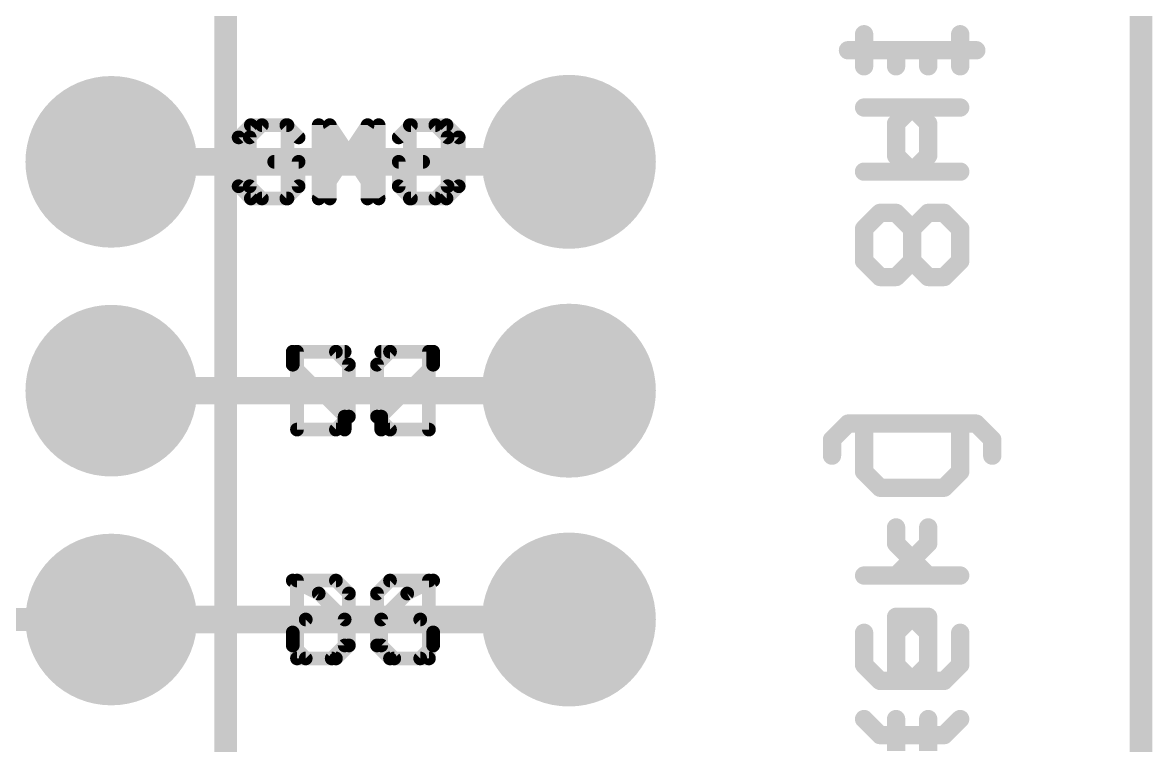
# Model space of a CAD drawing. Extents: x -30 to 77, y -16 to 37.
# Drawn here: x 28.23 to 40.77, y 17.65 to 25.68 of the extents above; entities that cross this region are included whole.
import ezdxf

# ---------------------------------------------------------------- set-up
doc = ezdxf.new("R2010")
doc.units = 0
for name, color, linetype in [('1', 12, 'CONTINUOUS'), ('16', 132, 'CONTINUOUS'), ('17', 110, 'CONTINUOUS'), ('20', 53, 'CONTINUOUS'), ('21', 41, 'CONTINUOUS'), ('22', 40, 'CONTINUOUS')]:
    doc.layers.add(name, color=color, linetype=linetype)

# ---------------------------------------------------------------- blocks, each defined once
blk = doc.blocks.new('ROUNDP')
at = {"const_width": 0.5}
blk.add_lwpolyline([(0, -0.25, 1), (0, 0.25, 1), (0, -0.25)], format="xyb", dxfattribs=at)

msp = doc.modelspace()

# ---------------------------------------------------------------- linework, layer by layer
at = {"layer": '1'}
for points, const_width in [([(40.64, 0), (40.64, 35.56)], 0.254), ([(29.21, 24.13), (34.29, 24.13)], 0.3048), ([(29.21, 24.13), (34.29, 24.13)], 0.3048), ([(29.21, 21.59), (34.29, 21.59)], 0.3048), ([(29.21, 21.59), (34.29, 21.59)], 0.3048), ([(29.21, 19.05), (34.29, 19.05)], 0.3048), ([(29.21, 19.05), (34.29, 19.05)], 0.3048)]:
    msp.add_lwpolyline(points, dxfattribs=dict(at, const_width=const_width))
at = {"layer": '1', "const_width": 0.1524}
for points in [[(29.21, 24.2062, 1), (29.21, 24.0538)], [(29.21, 24.2062, 1), (29.21, 24.0538)], [(34.29, 24.0538, 1), (34.29, 24.2062)], [(34.29, 24.0538, 1), (34.29, 24.2062)], [(29.21, 21.6662, 1), (29.21, 21.5138)], [(29.21, 21.6662, 1), (29.21, 21.5138)], [(34.29, 21.5138, 1), (34.29, 21.6662)], [(34.29, 21.5138, 1), (34.29, 21.6662)], [(29.21, 19.1262, 1), (29.21, 18.9738)], [(29.21, 19.1262, 1), (29.21, 18.9738)], [(34.29, 18.9738, 1), (34.29, 19.1262)], [(34.29, 18.9738, 1), (34.29, 19.1262)]]:
    msp.add_lwpolyline(points, format="xyb", dxfattribs=at)
at = {"layer": '16', "const_width": 0.254}
for points in [[(40.64, 0), (40.64, 35.56)], [(27.94, 19.05), (29.21, 19.05)]]:
    msp.add_lwpolyline(points, dxfattribs=at)
at = {"layer": '16', "const_width": 0.127}
msp.add_lwpolyline([(29.21, 18.9865, 1), (29.21, 19.1135)], format="xyb", dxfattribs=at)
at = {"layer": '20', "const_width": 0.2032}
msp.add_lwpolyline([(40.64, 2.54), (40.64, 33.02)], dxfattribs=at)
at = {"layer": '21'}
for points, const_width in [([(30.48, 35.56), (30.48, 2.54)], 0.254), ([(38.6334, 25.1903), (38.6334, 25.5462)], 0.2032), ([(37.3877, 25.3683), (37.5657, 25.3683)], 0.2032), ([(37.9216, 25.1903), (37.9216, 25.3683)], 0.2032), ([(37.9216, 25.3683), (38.6334, 25.3683)], 0.2032), ([(37.9216, 24.5548), (38.0995, 24.7327)], 0.2032), ([(38.0995, 24.7327), (38.6334, 24.7327)], 0.2032), ([(30.8827, 24.5371), (30.7471, 24.4015)], 0.1524), ([(31.1538, 24.5371), (30.8827, 24.5371)], 0.1524), ([(31.2894, 24.4015), (31.1538, 24.5371)], 0.1524), ([(31.6358, 23.7236), (31.6358, 24.5371)], 0.1524), ([(31.6358, 24.5371), (32.1782, 23.7236)], 0.1524), ([(32.1782, 23.7236), (32.1782, 24.5371)], 0.1524), ([(32.5246, 24.5371), (32.5246, 23.7236)], 0.1524), ([(32.9313, 24.5371), (32.5246, 24.5371)], 0.1524), ([(33.0669, 24.4015), (32.9313, 24.5371)], 0.1524), ([(37.9216, 24.1989), (37.9216, 24.5548)], 0.2032), ([(30.7471, 24.4015), (30.7471, 23.8592)], 0.1524), ([(33.0669, 23.8592), (33.0669, 24.4015)], 0.1524), ([(31.2894, 24.1303), (31.0183, 24.1303)], 0.1524), ([(31.2894, 23.8592), (31.2894, 24.1303)], 0.1524), ([(38.0995, 24.0209), (37.9216, 24.1989)], 0.2032), ([(37.5657, 24.0209), (38.6334, 24.0209)], 0.2032), ([(30.7471, 23.8592), (30.8827, 23.7236)], 0.1524), ([(31.1538, 23.7236), (31.2894, 23.8592)], 0.1524), ([(32.9313, 23.7236), (33.0669, 23.8592)], 0.1524), ([(30.8827, 23.7236), (31.1538, 23.7236)], 0.1524), ([(32.5246, 23.7236), (32.9313, 23.7236)], 0.1524), ([(37.7436, 23.5633), (37.5657, 23.3854)], 0.2032), ([(38.0995, 23.3854), (38.2775, 23.5633)], 0.2032), ([(38.2775, 23.5633), (38.4554, 23.5633)], 0.2032), ([(38.4554, 23.5633), (38.6334, 23.3854)], 0.2032), ([(37.5657, 23.3854), (37.5657, 23.0295)], 0.2032), ([(38.0995, 23.0295), (38.0995, 23.3854)], 0.2032), ([(38.6334, 23.3854), (38.6334, 23.0295)], 0.2032), ([(37.5657, 23.0295), (37.7436, 22.8515)], 0.2032), ([(37.9216, 22.8515), (38.0995, 23.0295)], 0.2032), ([(38.6334, 23.0295), (38.4554, 22.8515)], 0.2032), ([(37.7436, 22.8515), (37.9216, 22.8515)], 0.2032), ([(31.2717, 22.0225), (31.2717, 21.1582)], 0.1524), ([(31.7039, 22.0225), (31.2717, 22.0225)], 0.1524), ([(31.8479, 21.8785), (31.7039, 22.0225)], 0.1524), ([(32.2072, 22.0225), (32.7834, 22.0225)], 0.1524), ([(32.7834, 22.0225), (32.7834, 21.8785)], 0.1524), ([(31.8479, 21.3023), (31.8479, 21.8785)], 0.1524), ([(32.7834, 21.8785), (32.2072, 21.3023)], 0.1524), ([(31.7039, 21.1582), (31.8479, 21.3023)], 0.1524), ([(32.2072, 21.3023), (32.2072, 21.1582)], 0.1524), ([(37.9216, 21.2245), (38.8114, 21.2245)], 0.2032), ([(38.6334, 20.6907), (38.6334, 21.2245)], 0.2032), ([(38.8114, 21.2245), (38.9893, 21.0466)], 0.2032), ([(31.2717, 21.1582), (31.7039, 21.1582)], 0.1524), ([(38.9893, 21.0466), (38.9893, 20.8686)], 0.2032), ([(38.4554, 20.5127), (38.6334, 20.6907)], 0.2032), ([(37.9216, 20.5127), (38.4554, 20.5127)], 0.2032), ([(37.9216, 19.8941), (37.9216, 20.0721)], 0.2032), ([(38.2775, 19.5382), (37.9216, 19.8941)], 0.2032), ([(38.6334, 19.5382), (37.9216, 19.5382)], 0.2032), ([(31.2717, 19.4825), (31.2717, 18.6182)], 0.1524), ([(31.7039, 19.4825), (31.2717, 19.4825)], 0.1524), ([(31.8479, 19.3385), (31.7039, 19.4825)], 0.1524), ([(32.7834, 19.4825), (32.4953, 19.3385)], 0.1524), ([(31.8479, 18.7623), (31.8479, 19.3385)], 0.1524), ([(32.4953, 19.3385), (32.2072, 19.0504)], 0.1524), ([(32.2072, 19.0504), (32.2072, 18.7623)], 0.1524), ([(32.6394, 19.0504), (32.2072, 19.0504)], 0.1524), ([(32.7834, 18.9063), (32.6394, 19.0504)], 0.1524), ([(37.9216, 18.9027), (38.0995, 19.0806)], 0.2032), ([(38.0995, 19.0806), (38.2775, 19.0806)], 0.2032), ([(38.2775, 19.0806), (38.2775, 18.3688)], 0.2032), ([(32.7834, 18.7623), (32.7834, 18.9063)], 0.1524), ([(37.9216, 18.5468), (37.9216, 18.9027)], 0.2032), ([(38.6334, 18.9027), (38.6334, 18.5468)], 0.2032), ([(31.7039, 18.6182), (31.8479, 18.7623)], 0.1524), ([(32.2072, 18.7623), (32.3513, 18.6182)], 0.1524), ([(32.6394, 18.6182), (32.7834, 18.7623)], 0.1524), ([(31.2717, 18.6182), (31.7039, 18.6182)], 0.1524), ([(32.3513, 18.6182), (32.6394, 18.6182)], 0.1524), ([(38.0995, 18.3688), (37.9216, 18.5468)], 0.2032), ([(38.6334, 18.5468), (38.4554, 18.3688)], 0.2032), ([(38.4554, 18.3688), (38.0995, 18.3688)], 0.2032), ([(37.9216, 17.5892), (37.9216, 17.9451)], 0.2032), ([(38.4554, 17.7672), (38.6334, 17.9451)], 0.2032), ([(37.7436, 17.7672), (38.4554, 17.7672)], 0.2032)]:
    msp.add_lwpolyline(points, dxfattribs=dict(at, const_width=const_width))
for points, const_width in [([(38.6842, 25.5462, 1), (38.5826, 25.5462)], 0.1016), ([(37.3877, 25.4191, 1), (37.3877, 25.3175)], 0.1016), ([(37.5657, 25.3175, 1), (37.5657, 25.4191)], 0.1016), ([(37.9724, 25.3683, 1), (37.8708, 25.3683)], 0.1016), ([(37.9216, 25.4191, 1), (37.9216, 25.3175)], 0.1016), ([(38.6334, 25.3175, 1), (38.6334, 25.4191)], 0.1016), ([(37.8708, 25.1903, 1), (37.9724, 25.1903)], 0.1016), ([(38.5826, 25.1903, 1), (38.6842, 25.1903)], 0.1016), ([(38.0995, 24.7835, 1), (38.0995, 24.6819)], 0.1016), ([(38.1355, 24.6968, 1), (38.0636, 24.7686)], 0.1016), ([(38.6334, 24.6819, 1), (38.6334, 24.7835)], 0.1016), ([(30.8827, 24.5752, 1), (30.8827, 24.499)], 0.0762), ([(30.9096, 24.5102, 1), (30.8557, 24.564)], 0.0762), ([(31.1808, 24.564, 1), (31.1269, 24.5102)], 0.0762), ([(31.1538, 24.499, 1), (31.1538, 24.5752)], 0.0762), ([(31.6739, 24.5371, 1), (31.5977, 24.5371)], 0.0762), ([(31.6675, 24.5582, 1), (31.6041, 24.516)], 0.0762), ([(32.2163, 24.5371, 1), (32.1401, 24.5371)], 0.0762), ([(32.5627, 24.5371, 1), (32.4865, 24.5371)], 0.0762), ([(32.5246, 24.5752, 1), (32.5246, 24.499)], 0.0762), ([(32.9583, 24.564, 1), (32.9044, 24.5102)], 0.0762), ([(32.9313, 24.499, 1), (32.9313, 24.5752)], 0.0762), ([(37.9724, 24.5548, 1), (37.8708, 24.5548)], 0.1016), ([(37.8857, 24.5907, 1), (37.9575, 24.5188)], 0.1016), ([(30.7201, 24.4285, 1), (30.774, 24.3746)], 0.0762), ([(30.7852, 24.4015, 1), (30.709, 24.4015)], 0.0762), ([(31.2625, 24.3746, 1), (31.3164, 24.4285)], 0.0762), ([(33.105, 24.4015, 1), (33.0288, 24.4015)], 0.0762), ([(33.04, 24.3746, 1), (33.0938, 24.4285)], 0.0762), ([(31.0183, 24.1684, 1), (31.0183, 24.0922)], 0.0762), ([(31.3275, 24.1303, 1), (31.2513, 24.1303)], 0.0762), ([(31.2894, 24.0922, 1), (31.2894, 24.1684)], 0.0762), ([(37.9575, 24.2348, 1), (37.8857, 24.1629)], 0.1016), ([(37.8708, 24.1989, 1), (37.9724, 24.1989)], 0.1016), ([(37.5657, 24.0717, 1), (37.5657, 23.9701)], 0.1016), ([(38.0636, 23.985, 1), (38.1355, 24.0568)], 0.1016), ([(38.6334, 23.9701, 1), (38.6334, 24.0717)], 0.1016), ([(30.774, 23.8861, 1), (30.7201, 23.8322)], 0.0762), ([(30.709, 23.8592, 1), (30.7852, 23.8592)], 0.0762), ([(31.2513, 23.8592, 1), (31.3275, 23.8592)], 0.0762), ([(31.3164, 23.8322, 1), (31.2625, 23.8861)], 0.0762), ([(33.0288, 23.8592, 1), (33.105, 23.8592)], 0.0762), ([(33.0938, 23.8322, 1), (33.04, 23.8861)], 0.0762), ([(30.8827, 23.7617, 1), (30.8827, 23.6855)], 0.0762), ([(30.8557, 23.6967, 1), (30.9096, 23.7505)], 0.0762), ([(31.1269, 23.7505, 1), (31.1808, 23.6967)], 0.0762), ([(31.1538, 23.6855, 1), (31.1538, 23.7617)], 0.0762), ([(31.5977, 23.7236, 1), (31.6739, 23.7236)], 0.0762), ([(32.1401, 23.7236, 1), (32.2163, 23.7236)], 0.0762), ([(32.1465, 23.7025, 1), (32.2099, 23.7447)], 0.0762), ([(32.5246, 23.7617, 1), (32.5246, 23.6855)], 0.0762), ([(32.4865, 23.7236, 1), (32.5627, 23.7236)], 0.0762), ([(32.9044, 23.7505, 1), (32.9583, 23.6967)], 0.0762), ([(32.9313, 23.6855, 1), (32.9313, 23.7617)], 0.0762), ([(37.7796, 23.5274, 1), (37.7077, 23.5992)], 0.1016), ([(38.2775, 23.6141, 1), (38.2775, 23.5125)], 0.1016), ([(38.3134, 23.5274, 1), (38.2416, 23.5992)], 0.1016), ([(38.4914, 23.5992, 1), (38.4195, 23.5274)], 0.1016), ([(38.4554, 23.5125, 1), (38.4554, 23.6141)], 0.1016), ([(37.6165, 23.3854, 1), (37.5149, 23.3854)], 0.1016), ([(37.5298, 23.4213, 1), (37.6016, 23.3494)], 0.1016), ([(38.1503, 23.3854, 1), (38.0487, 23.3854)], 0.1016), ([(38.0636, 23.4213, 1), (38.1355, 23.3494)], 0.1016), ([(38.6842, 23.3854, 1), (38.5826, 23.3854)], 0.1016), ([(38.5975, 23.3494, 1), (38.6693, 23.4213)], 0.1016), ([(37.6016, 23.0654, 1), (37.5298, 22.9935)], 0.1016), ([(37.5149, 23.0295, 1), (37.6165, 23.0295)], 0.1016), ([(38.0487, 23.0295, 1), (38.1503, 23.0295)], 0.1016), ([(38.1355, 22.9935, 1), (38.0636, 23.0654)], 0.1016), ([(38.5826, 23.0295, 1), (38.6842, 23.0295)], 0.1016), ([(38.6693, 22.9935, 1), (38.5975, 23.0654)], 0.1016), ([(37.7436, 22.9023, 1), (37.7436, 22.8007)], 0.1016), ([(37.9216, 22.8007, 1), (37.9216, 22.9023)], 0.1016), ([(37.7077, 22.8156, 1), (37.7796, 22.8874)], 0.1016), ([(37.8857, 22.8874, 1), (37.9575, 22.8156)], 0.1016), ([(38.4195, 22.8874, 1), (38.4914, 22.8156)], 0.1016), ([(31.3098, 22.0225, 1), (31.2336, 22.0225)], 0.0762), ([(31.2717, 22.0606, 1), (31.2717, 21.9844)], 0.0762), ([(31.7308, 22.0495, 1), (31.6769, 21.9956)], 0.0762), ([(31.7039, 21.9844, 1), (31.7039, 22.0606)], 0.0762), ([(32.2072, 22.0606, 1), (32.2072, 21.9844)], 0.0762), ([(32.8215, 22.0225, 1), (32.7453, 22.0225)], 0.0762), ([(32.7834, 21.9844, 1), (32.7834, 22.0606)], 0.0762), ([(31.886, 21.8785, 1), (31.8098, 21.8785)], 0.0762), ([(32.8104, 21.8515, 1), (32.7565, 21.9054)], 0.0762), ([(31.821, 21.8515, 1), (31.8748, 21.9054)], 0.0762), ([(32.7453, 21.8785, 1), (32.8215, 21.8785)], 0.0762), ([(31.8098, 21.3023, 1), (31.886, 21.3023)], 0.0762), ([(31.8748, 21.2753, 1), (31.821, 21.3292)], 0.0762), ([(32.2453, 21.3023, 1), (32.1691, 21.3023)], 0.0762), ([(32.1803, 21.3292, 1), (32.2341, 21.2753)], 0.0762), ([(37.9216, 21.2753, 1), (37.9216, 21.1737)], 0.1016), ([(38.6842, 21.2245, 1), (38.5826, 21.2245)], 0.1016), ([(38.8473, 21.2604, 1), (38.7754, 21.1886)], 0.1016), ([(38.8114, 21.1737, 1), (38.8114, 21.2753)], 0.1016), ([(31.2717, 21.1963, 1), (31.2717, 21.1201)], 0.0762), ([(31.2336, 21.1582, 1), (31.3098, 21.1582)], 0.0762), ([(31.6769, 21.1851, 1), (31.7308, 21.1313)], 0.0762), ([(31.7039, 21.1201, 1), (31.7039, 21.1963)], 0.0762), ([(32.1691, 21.1582, 1), (32.2453, 21.1582)], 0.0762), ([(39.0401, 21.0466, 1), (38.9385, 21.0466)], 0.1016), ([(38.9534, 21.0107, 1), (39.0252, 21.0825)], 0.1016), ([(38.9385, 20.8686, 1), (39.0401, 20.8686)], 0.1016), ([(38.5826, 20.6907, 1), (38.6842, 20.6907)], 0.1016), ([(38.6693, 20.6547, 1), (38.5975, 20.7266)], 0.1016), ([(37.9216, 20.5635, 1), (37.9216, 20.4619)], 0.1016), ([(38.4195, 20.5486, 1), (38.4914, 20.4768)], 0.1016), ([(38.4554, 20.4619, 1), (38.4554, 20.5635)], 0.1016), ([(37.9724, 20.0721, 1), (37.8708, 20.0721)], 0.1016), ([(37.9575, 19.93, 1), (37.8857, 19.8582)], 0.1016), ([(37.8708, 19.8941, 1), (37.9724, 19.8941)], 0.1016), ([(37.9216, 19.589, 1), (37.9216, 19.4874)], 0.1016), ([(38.2416, 19.5023, 1), (38.3134, 19.5741)], 0.1016), ([(38.6334, 19.4874, 1), (38.6334, 19.589)], 0.1016), ([(31.3098, 19.4825, 1), (31.2336, 19.4825)], 0.0762), ([(31.2717, 19.5206, 1), (31.2717, 19.4444)], 0.0762), ([(31.7308, 19.5095, 1), (31.6769, 19.4556)], 0.0762), ([(31.7039, 19.4444, 1), (31.7039, 19.5206)], 0.0762), ([(32.8005, 19.4485, 1), (32.7664, 19.5166)], 0.0762), ([(31.886, 19.3385, 1), (31.8098, 19.3385)], 0.0762), ([(31.821, 19.3115, 1), (31.8748, 19.3654)], 0.0762), ([(32.4783, 19.3726, 1), (32.5124, 19.3044)], 0.0762), ([(32.5223, 19.3115, 1), (32.4684, 19.3654)], 0.0762), ([(32.2453, 19.0504, 1), (32.1691, 19.0504)], 0.0762), ([(32.2072, 19.0885, 1), (32.2072, 19.0123)], 0.0762), ([(32.1803, 19.0773, 1), (32.2341, 19.0234)], 0.0762), ([(32.6663, 19.0773, 1), (32.6124, 19.0234)], 0.0762), ([(32.6394, 19.0123, 1), (32.6394, 19.0885)], 0.0762), ([(38.0995, 19.1314, 1), (38.0995, 19.0298)], 0.1016), ([(38.1355, 19.0447, 1), (38.0636, 19.1165)], 0.1016), ([(38.3283, 19.0806, 1), (38.2267, 19.0806)], 0.1016), ([(38.2775, 19.0298, 1), (38.2775, 19.1314)], 0.1016), ([(32.8215, 18.9063, 1), (32.7453, 18.9063)], 0.0762), ([(32.7565, 18.8794, 1), (32.8104, 18.9333)], 0.0762), ([(37.9724, 18.9027, 1), (37.8708, 18.9027)], 0.1016), ([(37.8857, 18.9386, 1), (37.9575, 18.8668)], 0.1016), ([(38.6842, 18.9027, 1), (38.5826, 18.9027)], 0.1016), ([(31.8748, 18.7353, 1), (31.821, 18.7892)], 0.0762), ([(32.2341, 18.7892, 1), (32.1803, 18.7353)], 0.0762), ([(32.8104, 18.7353, 1), (32.7565, 18.7892)], 0.0762), ([(31.2717, 18.6563, 1), (31.2717, 18.5801)], 0.0762), ([(31.7039, 18.5801, 1), (31.7039, 18.6563)], 0.0762), ([(31.8098, 18.7623, 1), (31.886, 18.7623)], 0.0762), ([(32.1691, 18.7623, 1), (32.2453, 18.7623)], 0.0762), ([(32.3513, 18.6563, 1), (32.3513, 18.5801)], 0.0762), ([(32.6394, 18.5801, 1), (32.6394, 18.6563)], 0.0762), ([(32.7453, 18.7623, 1), (32.8215, 18.7623)], 0.0762), ([(31.2336, 18.6182, 1), (31.3098, 18.6182)], 0.0762), ([(31.6769, 18.6451, 1), (31.7308, 18.5913)], 0.0762), ([(32.3243, 18.5913, 1), (32.3782, 18.6451)], 0.0762), ([(32.6124, 18.6451, 1), (32.6663, 18.5913)], 0.0762), ([(37.9575, 18.5827, 1), (37.8857, 18.5109)], 0.1016), ([(37.8708, 18.5468, 1), (37.9724, 18.5468)], 0.1016), ([(38.5826, 18.5468, 1), (38.6842, 18.5468)], 0.1016), ([(38.6693, 18.5109, 1), (38.5975, 18.5827)], 0.1016), ([(38.0995, 18.4196, 1), (38.0995, 18.318)], 0.1016), ([(38.0636, 18.3329, 1), (38.1355, 18.4047)], 0.1016), ([(38.4195, 18.4047, 1), (38.4914, 18.3329)], 0.1016), ([(38.4554, 18.318, 1), (38.4554, 18.4196)], 0.1016), ([(38.2267, 18.3688, 1), (38.3283, 18.3688)], 0.1016), ([(37.9724, 17.9451, 1), (37.8708, 17.9451)], 0.1016), ([(38.6693, 17.9092, 1), (38.5975, 17.981)], 0.1016), ([(37.7436, 17.818, 1), (37.7436, 17.7164)], 0.1016), ([(38.4195, 17.8031, 1), (38.4914, 17.7313)], 0.1016), ([(38.4554, 17.7164, 1), (38.4554, 17.818)], 0.1016)]:
    msp.add_lwpolyline(points, format="xyb", dxfattribs=dict(at, const_width=const_width))
at = {"layer": '22'}
for points, const_width in [([(37.5666, 25.1903), (37.5666, 25.5462)], 0.2032), ([(38.2784, 25.3683), (37.5666, 25.3683)], 0.2032), ([(38.2784, 25.1903), (38.2784, 25.3683)], 0.2032), ([(38.8123, 25.3683), (38.6343, 25.3683)], 0.2032), ([(38.1005, 24.7327), (37.5666, 24.7327)], 0.2032), ([(38.2784, 24.5548), (38.1005, 24.7327)], 0.2032), ([(30.6236, 24.4015), (30.7592, 24.5371)], 0.1524), ([(30.7592, 24.5371), (31.1659, 24.5371)], 0.1524), ([(31.1659, 24.5371), (31.1659, 23.7236)], 0.1524), ([(32.0547, 24.5371), (31.5123, 23.7236)], 0.1524), ([(31.5123, 23.7236), (31.5123, 24.5371)], 0.1524), ([(32.0547, 23.7236), (32.0547, 24.5371)], 0.1524), ([(32.4011, 24.4015), (32.5367, 24.5371)], 0.1524), ([(32.5367, 24.5371), (32.8078, 24.5371)], 0.1524), ([(32.8078, 24.5371), (32.9434, 24.4015)], 0.1524), ([(38.2784, 24.1989), (38.2784, 24.5548)], 0.2032), ([(30.6236, 23.8592), (30.6236, 24.4015)], 0.1524), ([(32.9434, 24.4015), (32.9434, 23.8592)], 0.1524), ([(32.4011, 23.8592), (32.4011, 24.1303)], 0.1524), ([(32.4011, 24.1303), (32.6722, 24.1303)], 0.1524), ([(38.1005, 24.0209), (38.2784, 24.1989)], 0.2032), ([(38.6343, 24.0209), (37.5666, 24.0209)], 0.2032), ([(30.7592, 23.7236), (30.6236, 23.8592)], 0.1524), ([(32.5367, 23.7236), (32.4011, 23.8592)], 0.1524), ([(32.9434, 23.8592), (32.8078, 23.7236)], 0.1524), ([(31.1659, 23.7236), (30.7592, 23.7236)], 0.1524), ([(32.8078, 23.7236), (32.5367, 23.7236)], 0.1524), ([(37.7446, 23.5633), (37.5666, 23.3854)], 0.2032), ([(37.9225, 23.5633), (37.7446, 23.5633)], 0.2032), ([(38.1005, 23.3854), (37.9225, 23.5633)], 0.2032), ([(38.4564, 23.5633), (38.6343, 23.3854)], 0.2032), ([(37.5666, 23.3854), (37.5666, 23.0295)], 0.2032), ([(38.1005, 23.0295), (38.1005, 23.3854)], 0.2032), ([(38.6343, 23.3854), (38.6343, 23.0295)], 0.2032), ([(37.5666, 23.0295), (37.7446, 22.8515)], 0.2032), ([(38.2784, 22.8515), (38.1005, 23.0295)], 0.2032), ([(38.6343, 23.0295), (38.4564, 22.8515)], 0.2032), ([(38.4564, 22.8515), (38.2784, 22.8515)], 0.2032), ([(31.8008, 22.0225), (31.2246, 22.0225)], 0.1524), ([(31.2246, 22.0225), (31.2246, 21.8785)], 0.1524), ([(32.1601, 21.8785), (32.3041, 22.0225)], 0.1524), ([(32.3041, 22.0225), (32.7363, 22.0225)], 0.1524), ([(32.7363, 22.0225), (32.7363, 21.1582)], 0.1524), ([(31.2246, 21.8785), (31.8008, 21.3023)], 0.1524), ([(32.1601, 21.3023), (32.1601, 21.8785)], 0.1524), ([(31.8008, 21.3023), (31.8008, 21.1582)], 0.1524), ([(32.3041, 21.1582), (32.1601, 21.3023)], 0.1524), ([(37.3886, 21.2245), (37.2107, 21.0466)], 0.2032), ([(38.2784, 21.2245), (37.3886, 21.2245)], 0.2032), ([(37.5666, 20.6907), (37.5666, 21.2245)], 0.2032), ([(32.7363, 21.1582), (32.3041, 21.1582)], 0.1524), ([(37.2107, 21.0466), (37.2107, 20.8686)], 0.2032), ([(37.7446, 20.5127), (37.5666, 20.6907)], 0.2032), ([(38.2784, 20.5127), (37.7446, 20.5127)], 0.2032), ([(38.2784, 19.8941), (38.2784, 20.0721)], 0.2032), ([(37.9225, 19.5382), (38.2784, 19.8941)], 0.2032), ([(37.5666, 19.5382), (38.2784, 19.5382)], 0.2032), ([(31.2246, 19.4825), (31.5127, 19.3385)], 0.1524), ([(32.1601, 19.3385), (32.3041, 19.4825)], 0.1524), ([(32.3041, 19.4825), (32.7363, 19.4825)], 0.1524), ([(32.7363, 19.4825), (32.7363, 18.6182)], 0.1524), ([(31.5127, 19.3385), (31.8008, 19.0504)], 0.1524), ([(32.1601, 18.7623), (32.1601, 19.3385)], 0.1524), ([(31.2246, 18.9063), (31.3686, 19.0504)], 0.1524), ([(31.3686, 19.0504), (31.8008, 19.0504)], 0.1524), ([(31.8008, 19.0504), (31.8008, 18.7623)], 0.1524), ([(38.1005, 19.0806), (37.9225, 19.0806)], 0.2032), ([(37.9225, 19.0806), (37.9225, 18.3688)], 0.2032), ([(38.2784, 18.9027), (38.1005, 19.0806)], 0.2032), ([(31.2246, 18.7623), (31.2246, 18.9063)], 0.1524), ([(37.5666, 18.9027), (37.5666, 18.5468)], 0.2032), ([(38.2784, 18.5468), (38.2784, 18.9027)], 0.2032), ([(31.3686, 18.6182), (31.2246, 18.7623)], 0.1524), ([(31.8008, 18.7623), (31.6567, 18.6182)], 0.1524), ([(32.3041, 18.6182), (32.1601, 18.7623)], 0.1524), ([(31.6567, 18.6182), (31.3686, 18.6182)], 0.1524), ([(32.7363, 18.6182), (32.3041, 18.6182)], 0.1524), ([(37.5666, 18.5468), (37.7446, 18.3688)], 0.2032), ([(38.1005, 18.3688), (38.2784, 18.5468)], 0.2032), ([(37.7446, 18.3688), (38.1005, 18.3688)], 0.2032), ([(37.7446, 17.7672), (37.5666, 17.9451)], 0.2032), ([(38.2784, 17.5892), (38.2784, 17.9451)], 0.2032), ([(38.4564, 17.7672), (37.7446, 17.7672)], 0.2032)]:
    msp.add_lwpolyline(points, dxfattribs=dict(at, const_width=const_width))
for points, const_width in [([(37.6174, 25.5462, 1), (37.5158, 25.5462)], 0.1016), ([(37.5666, 25.4191, 1), (37.5666, 25.3175)], 0.1016), ([(38.3292, 25.3683, 1), (38.2276, 25.3683)], 0.1016), ([(38.2784, 25.3175, 1), (38.2784, 25.4191)], 0.1016), ([(38.6343, 25.4191, 1), (38.6343, 25.3175)], 0.1016), ([(38.8123, 25.3175, 1), (38.8123, 25.4191)], 0.1016), ([(37.5158, 25.1903, 1), (37.6174, 25.1903)], 0.1016), ([(38.2276, 25.1903, 1), (38.3292, 25.1903)], 0.1016), ([(37.5666, 24.7835, 1), (37.5666, 24.6819)], 0.1016), ([(38.1364, 24.7686, 1), (38.0645, 24.6968)], 0.1016), ([(38.1005, 24.6819, 1), (38.1005, 24.7835)], 0.1016), ([(30.7592, 24.5752, 1), (30.7592, 24.499)], 0.0762), ([(30.7861, 24.5102, 1), (30.7322, 24.564)], 0.0762), ([(31.204, 24.5371, 1), (31.1278, 24.5371)], 0.0762), ([(31.1659, 24.499, 1), (31.1659, 24.5752)], 0.0762), ([(31.5504, 24.5371, 1), (31.4742, 24.5371)], 0.0762), ([(32.0928, 24.5371, 1), (32.0166, 24.5371)], 0.0762), ([(32.0864, 24.516, 1), (32.023, 24.5582)], 0.0762), ([(32.5367, 24.5752, 1), (32.5367, 24.499)], 0.0762), ([(32.5636, 24.5102, 1), (32.5097, 24.564)], 0.0762), ([(32.8348, 24.564, 1), (32.7809, 24.5102)], 0.0762), ([(32.8078, 24.499, 1), (32.8078, 24.5752)], 0.0762), ([(38.3292, 24.5548, 1), (38.2276, 24.5548)], 0.1016), ([(38.2425, 24.5188, 1), (38.3143, 24.5907)], 0.1016), ([(30.6617, 24.4015, 1), (30.5855, 24.4015)], 0.0762), ([(30.5967, 24.4285, 1), (30.6505, 24.3746)], 0.0762), ([(32.3741, 24.4285, 1), (32.428, 24.3746)], 0.0762), ([(32.9815, 24.4015, 1), (32.9053, 24.4015)], 0.0762), ([(32.9165, 24.3746, 1), (32.9704, 24.4285)], 0.0762), ([(32.4392, 24.1303, 1), (32.363, 24.1303)], 0.0762), ([(32.4011, 24.1684, 1), (32.4011, 24.0922)], 0.0762), ([(32.6722, 24.0922, 1), (32.6722, 24.1684)], 0.0762), ([(38.2276, 24.1989, 1), (38.3292, 24.1989)], 0.1016), ([(38.3143, 24.1629, 1), (38.2425, 24.2348)], 0.1016), ([(37.5666, 24.0717, 1), (37.5666, 23.9701)], 0.1016), ([(38.0645, 24.0568, 1), (38.1364, 23.985)], 0.1016), ([(38.6343, 23.9701, 1), (38.6343, 24.0717)], 0.1016), ([(30.6505, 23.8861, 1), (30.5967, 23.8322)], 0.0762), ([(30.5855, 23.8592, 1), (30.6617, 23.8592)], 0.0762), ([(32.428, 23.8861, 1), (32.3741, 23.8322)], 0.0762), ([(32.363, 23.8592, 1), (32.4392, 23.8592)], 0.0762), ([(32.9053, 23.8592, 1), (32.9815, 23.8592)], 0.0762), ([(32.9704, 23.8322, 1), (32.9165, 23.8861)], 0.0762), ([(30.7592, 23.7617, 1), (30.7592, 23.6855)], 0.0762), ([(30.7322, 23.6967, 1), (30.7861, 23.7505)], 0.0762), ([(31.1278, 23.7236, 1), (31.204, 23.7236)], 0.0762), ([(31.1659, 23.6855, 1), (31.1659, 23.7617)], 0.0762), ([(31.4806, 23.7447, 1), (31.544, 23.7025)], 0.0762), ([(31.4742, 23.7236, 1), (31.5504, 23.7236)], 0.0762), ([(32.0166, 23.7236, 1), (32.0928, 23.7236)], 0.0762), ([(32.5367, 23.7617, 1), (32.5367, 23.6855)], 0.0762), ([(32.5097, 23.6967, 1), (32.5636, 23.7505)], 0.0762), ([(32.7809, 23.7505, 1), (32.8348, 23.6967)], 0.0762), ([(32.8078, 23.6855, 1), (32.8078, 23.7617)], 0.0762), ([(37.7446, 23.6141, 1), (37.7446, 23.5125)], 0.1016), ([(37.7805, 23.5274, 1), (37.7086, 23.5992)], 0.1016), ([(37.9584, 23.5992, 1), (37.8866, 23.5274)], 0.1016), ([(37.9225, 23.5125, 1), (37.9225, 23.6141)], 0.1016), ([(38.4923, 23.5992, 1), (38.4204, 23.5274)], 0.1016), ([(37.6174, 23.3854, 1), (37.5158, 23.3854)], 0.1016), ([(37.5307, 23.4213, 1), (37.6025, 23.3494)], 0.1016), ([(38.1513, 23.3854, 1), (38.0497, 23.3854)], 0.1016), ([(38.0645, 23.3494, 1), (38.1364, 23.4213)], 0.1016), ([(38.6851, 23.3854, 1), (38.5835, 23.3854)], 0.1016), ([(38.5984, 23.3494, 1), (38.6702, 23.4213)], 0.1016), ([(37.6025, 23.0654, 1), (37.5307, 22.9935)], 0.1016), ([(37.5158, 23.0295, 1), (37.6174, 23.0295)], 0.1016), ([(38.1364, 23.0654, 1), (38.0645, 22.9935)], 0.1016), ([(38.0497, 23.0295, 1), (38.1513, 23.0295)], 0.1016), ([(38.5835, 23.0295, 1), (38.6851, 23.0295)], 0.1016), ([(38.6702, 22.9935, 1), (38.5984, 23.0654)], 0.1016), ([(38.2784, 22.9023, 1), (38.2784, 22.8007)], 0.1016), ([(38.4564, 22.8007, 1), (38.4564, 22.9023)], 0.1016), ([(37.7086, 22.8156, 1), (37.7805, 22.8874)], 0.1016), ([(38.2425, 22.8156, 1), (38.3143, 22.8874)], 0.1016), ([(38.4204, 22.8874, 1), (38.4923, 22.8156)], 0.1016), ([(31.2246, 22.0606, 1), (31.2246, 21.9844)], 0.0762), ([(31.2627, 22.0225, 1), (31.1865, 22.0225)], 0.0762), ([(31.8008, 21.9844, 1), (31.8008, 22.0606)], 0.0762), ([(32.3041, 22.0606, 1), (32.3041, 21.9844)], 0.0762), ([(32.3311, 21.9956, 1), (32.2772, 22.0495)], 0.0762), ([(32.7744, 22.0225, 1), (32.6982, 22.0225)], 0.0762), ([(32.7363, 21.9844, 1), (32.7363, 22.0606)], 0.0762), ([(31.2515, 21.9054, 1), (31.1976, 21.8515)], 0.0762), ([(32.1982, 21.8785, 1), (32.122, 21.8785)], 0.0762), ([(31.1865, 21.8785, 1), (31.2627, 21.8785)], 0.0762), ([(32.1332, 21.9054, 1), (32.187, 21.8515)], 0.0762), ([(31.8389, 21.3023, 1), (31.7627, 21.3023)], 0.0762), ([(31.7739, 21.2753, 1), (31.8277, 21.3292)], 0.0762), ([(32.187, 21.3292, 1), (32.1332, 21.2753)], 0.0762), ([(32.122, 21.3023, 1), (32.1982, 21.3023)], 0.0762), ([(37.3886, 21.2753, 1), (37.3886, 21.1737)], 0.1016), ([(37.4246, 21.1886, 1), (37.3527, 21.2604)], 0.1016), ([(37.6174, 21.2245, 1), (37.5158, 21.2245)], 0.1016), ([(38.2784, 21.1737, 1), (38.2784, 21.2753)], 0.1016), ([(31.7627, 21.1582, 1), (31.8389, 21.1582)], 0.0762), ([(32.3041, 21.1963, 1), (32.3041, 21.1201)], 0.0762), ([(32.2772, 21.1313, 1), (32.3311, 21.1851)], 0.0762), ([(32.6982, 21.1582, 1), (32.7744, 21.1582)], 0.0762), ([(32.7363, 21.1201, 1), (32.7363, 21.1963)], 0.0762), ([(37.2615, 21.0466, 1), (37.1599, 21.0466)], 0.1016), ([(37.1748, 21.0825, 1), (37.2466, 21.0107)], 0.1016), ([(37.1599, 20.8686, 1), (37.2615, 20.8686)], 0.1016), ([(37.6025, 20.7266, 1), (37.5307, 20.6547)], 0.1016), ([(37.5158, 20.6907, 1), (37.6174, 20.6907)], 0.1016), ([(37.7446, 20.5635, 1), (37.7446, 20.4619)], 0.1016), ([(37.7086, 20.4768, 1), (37.7805, 20.5486)], 0.1016), ([(38.2784, 20.4619, 1), (38.2784, 20.5635)], 0.1016), ([(38.3292, 20.0721, 1), (38.2276, 20.0721)], 0.1016), ([(38.2276, 19.8941, 1), (38.3292, 19.8941)], 0.1016), ([(38.3143, 19.8582, 1), (38.2425, 19.93)], 0.1016), ([(37.5666, 19.589, 1), (37.5666, 19.4874)], 0.1016), ([(37.8866, 19.5741, 1), (37.9584, 19.5023)], 0.1016), ([(38.2784, 19.4874, 1), (38.2784, 19.589)], 0.1016), ([(31.2416, 19.5166, 1), (31.2075, 19.4485)], 0.0762), ([(32.3041, 19.5206, 1), (32.3041, 19.4444)], 0.0762), ([(32.3311, 19.4556, 1), (32.2772, 19.5095)], 0.0762), ([(32.7744, 19.4825, 1), (32.6982, 19.4825)], 0.0762), ([(32.7363, 19.4444, 1), (32.7363, 19.5206)], 0.0762), ([(31.5396, 19.3654, 1), (31.4857, 19.3115)], 0.0762), ([(31.4956, 19.3044, 1), (31.5297, 19.3726)], 0.0762), ([(32.1982, 19.3385, 1), (32.122, 19.3385)], 0.0762), ([(32.1332, 19.3654, 1), (32.187, 19.3115)], 0.0762), ([(31.3686, 19.0885, 1), (31.3686, 19.0123)], 0.0762), ([(31.3956, 19.0234, 1), (31.3417, 19.0773)], 0.0762), ([(31.8389, 19.0504, 1), (31.7627, 19.0504)], 0.0762), ([(31.7739, 19.0234, 1), (31.8277, 19.0773)], 0.0762), ([(31.8008, 19.0123, 1), (31.8008, 19.0885)], 0.0762), ([(37.9225, 19.1314, 1), (37.9225, 19.0298)], 0.1016), ([(37.9733, 19.0806, 1), (37.8717, 19.0806)], 0.1016), ([(38.1364, 19.1165, 1), (38.0645, 19.0447)], 0.1016), ([(38.1005, 19.0298, 1), (38.1005, 19.1314)], 0.1016), ([(31.1976, 18.9333, 1), (31.2515, 18.8794)], 0.0762), ([(31.2627, 18.9063, 1), (31.1865, 18.9063)], 0.0762), ([(37.6174, 18.9027, 1), (37.5158, 18.9027)], 0.1016), ([(38.3292, 18.9027, 1), (38.2276, 18.9027)], 0.1016), ([(38.2425, 18.8668, 1), (38.3143, 18.9386)], 0.1016), ([(31.2515, 18.7892, 1), (31.1976, 18.7353)], 0.0762), ([(31.8277, 18.7353, 1), (31.7739, 18.7892)], 0.0762), ([(32.187, 18.7892, 1), (32.1332, 18.7353)], 0.0762), ([(31.1865, 18.7623, 1), (31.2627, 18.7623)], 0.0762), ([(31.3686, 18.6563, 1), (31.3686, 18.5801)], 0.0762), ([(31.6567, 18.5801, 1), (31.6567, 18.6563)], 0.0762), ([(31.7627, 18.7623, 1), (31.8389, 18.7623)], 0.0762), ([(32.122, 18.7623, 1), (32.1982, 18.7623)], 0.0762), ([(32.3041, 18.6563, 1), (32.3041, 18.5801)], 0.0762), ([(32.7363, 18.5801, 1), (32.7363, 18.6563)], 0.0762), ([(31.3417, 18.5913, 1), (31.3956, 18.6451)], 0.0762), ([(31.6298, 18.6451, 1), (31.6837, 18.5913)], 0.0762), ([(32.2772, 18.5913, 1), (32.3311, 18.6451)], 0.0762), ([(32.6982, 18.6182, 1), (32.7744, 18.6182)], 0.0762), ([(37.6025, 18.5827, 1), (37.5307, 18.5109)], 0.1016), ([(37.5158, 18.5468, 1), (37.6174, 18.5468)], 0.1016), ([(38.2276, 18.5468, 1), (38.3292, 18.5468)], 0.1016), ([(38.3143, 18.5109, 1), (38.2425, 18.5827)], 0.1016), ([(37.7446, 18.4196, 1), (37.7446, 18.318)], 0.1016), ([(37.7086, 18.3329, 1), (37.7805, 18.4047)], 0.1016), ([(38.0645, 18.4047, 1), (38.1364, 18.3329)], 0.1016), ([(38.1005, 18.318, 1), (38.1005, 18.4196)], 0.1016), ([(37.8717, 18.3688, 1), (37.9733, 18.3688)], 0.1016), ([(37.6025, 17.981, 1), (37.5307, 17.9092)], 0.1016), ([(38.3292, 17.9451, 1), (38.2276, 17.9451)], 0.1016), ([(37.7446, 17.818, 1), (37.7446, 17.7164)], 0.1016), ([(37.7086, 17.7313, 1), (37.7805, 17.8031)], 0.1016), ([(38.4564, 17.7164, 1), (38.4564, 17.818)], 0.1016)]:
    msp.add_lwpolyline(points, format="xyb", dxfattribs=dict(at, const_width=const_width))

# ---------------------------------------------------------------- block references
at = {"layer": '17', "xscale": 1.905, "yscale": 1.905}
for p in [(29.21, 24.13), (29.21, 24.13), (29.21, 21.59), (29.21, 21.59), (29.21, 19.05), (29.21, 19.05)]:
    msp.add_blockref('ROUNDP', p, dxfattribs=at)
at = {"layer": '17', "xscale": 1.9304, "yscale": 1.9304, "rotation": 0.1}
for p in [(34.29, 24.13), (34.29, 24.13), (34.29, 21.59), (34.29, 21.59), (34.29, 19.05), (34.29, 19.05)]:
    msp.add_blockref('ROUNDP', p, dxfattribs=at)

doc.saveas('drawing.dxf')
